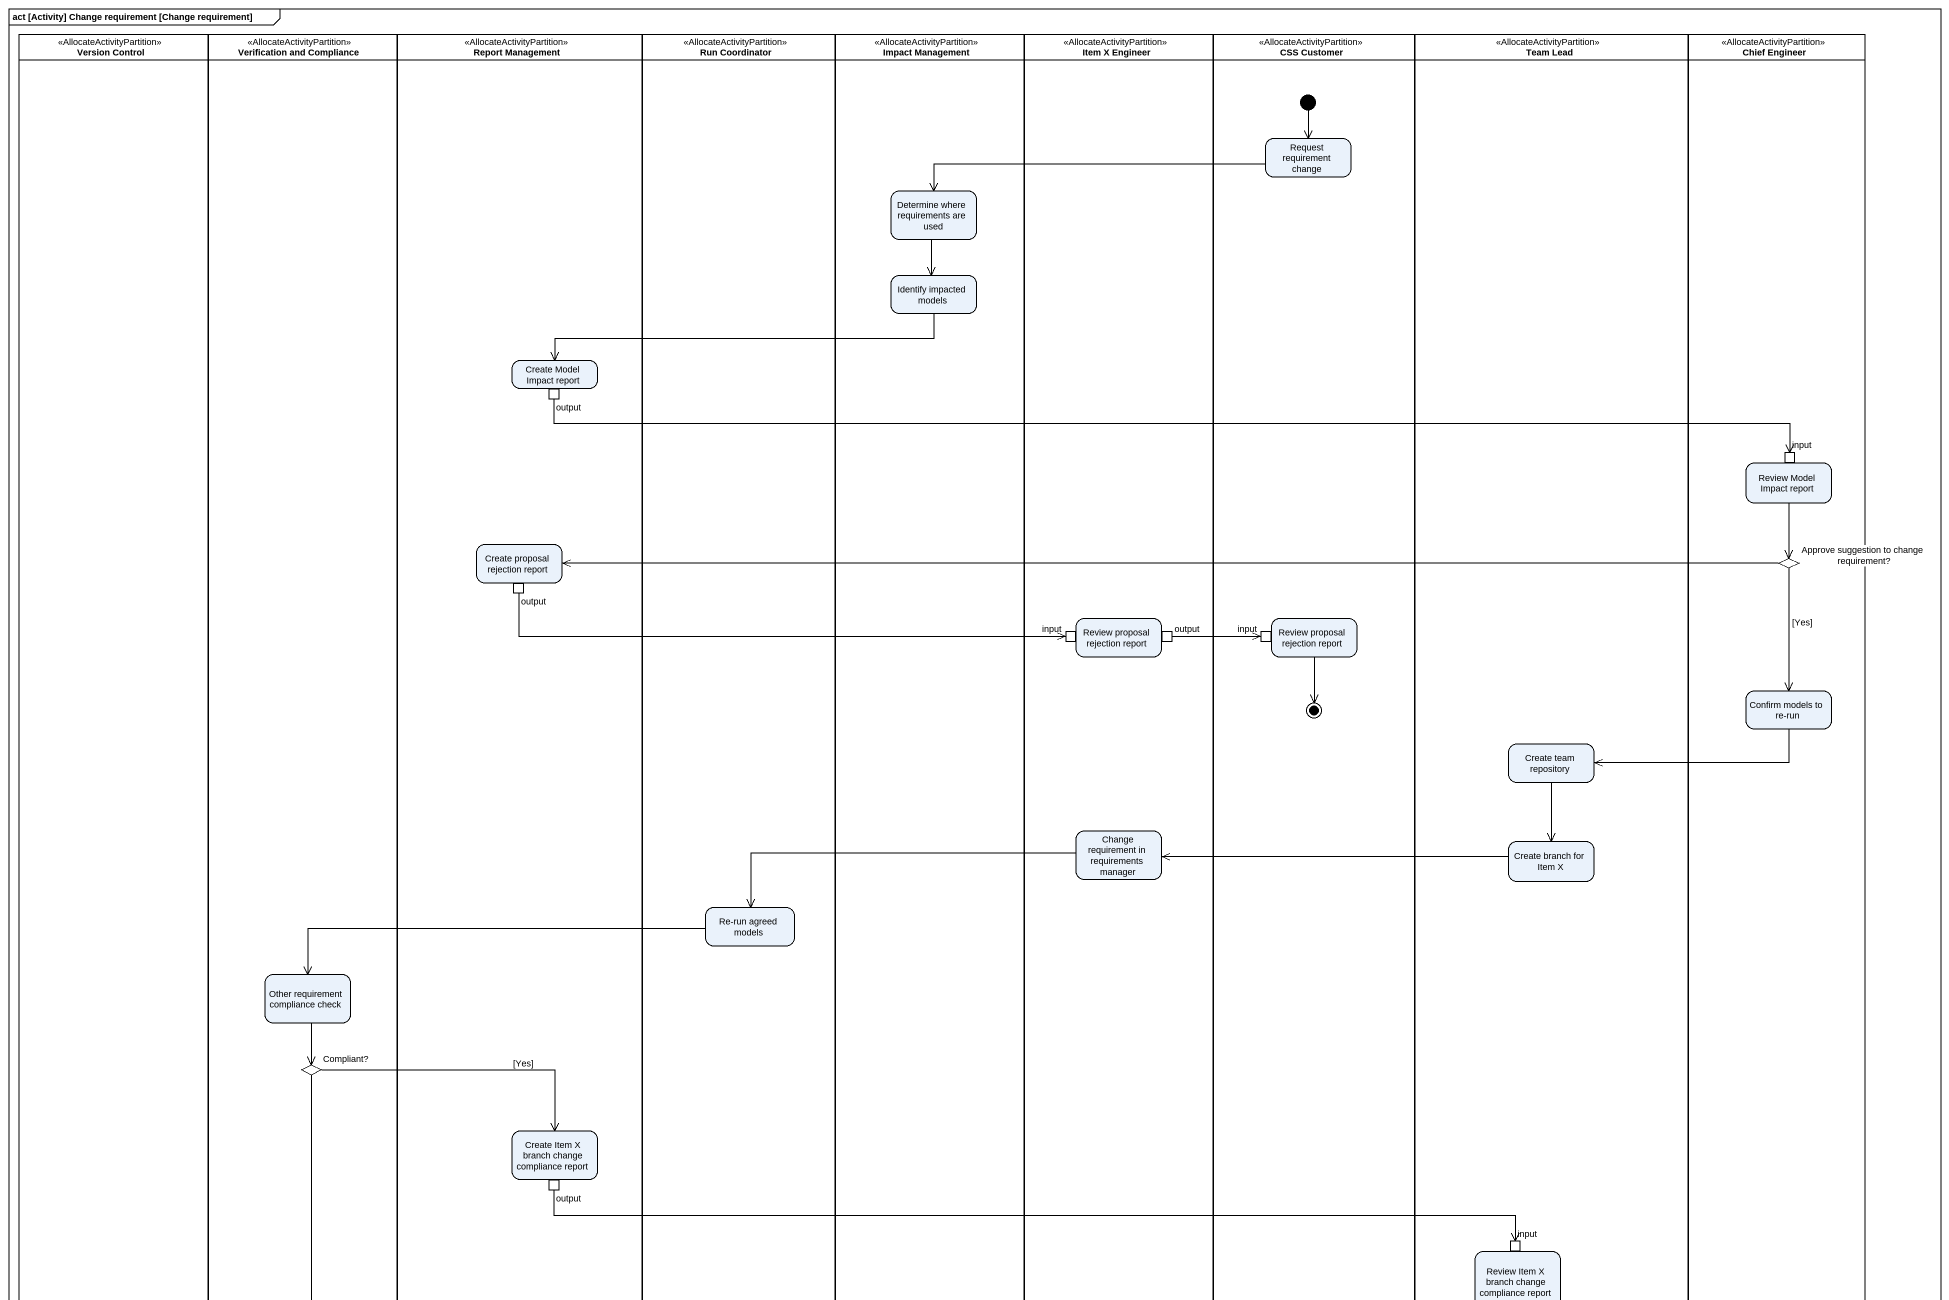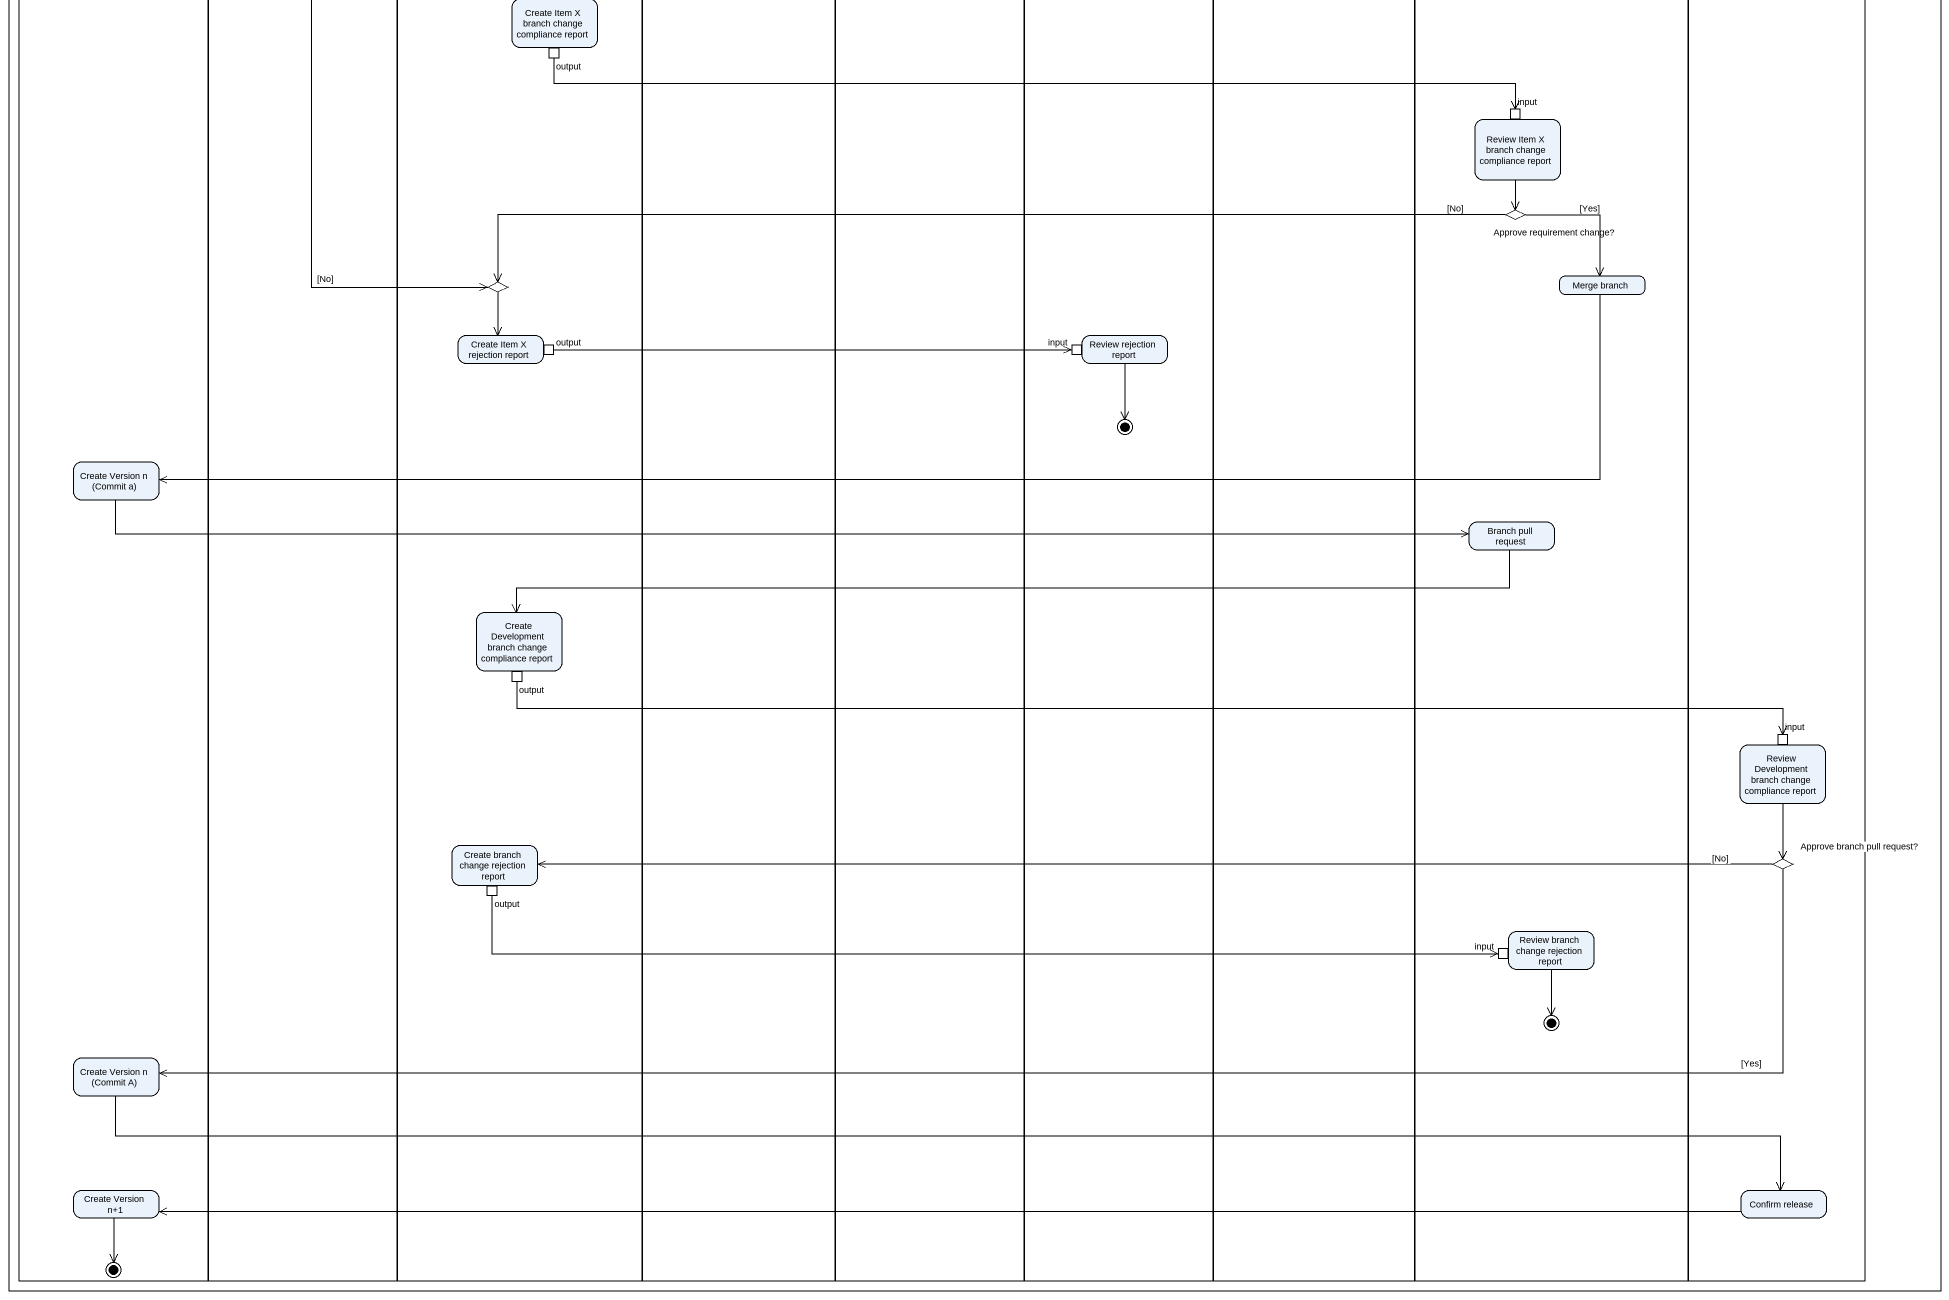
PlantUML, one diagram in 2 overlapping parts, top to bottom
@startuml
mainframe act [Activity] Change requirement [Change requirement]
hide empty description
state "Version Control" as Version_Control <<AllocateActivityPartition>> {
  state "Create Version n (Commit a)" as Create_Version_n_Commit_a
  state "Create Version n (Commit A)" as Create_Version_n_Commit_A
  state "Create Version n+1" as Create_Version_n_1
  Create_Version_n_1 --> [*]
}
state "Verification and Compliance" as Verification_and_Compliance <<AllocateActivityPartition>> {
  state "Other requirement compliance check" as Other_requirement
  state "Compliant?" as Compliant <<choice>>
}
state "Report Management" as Report_Management <<AllocateActivityPartition>> {
  state "Create Model Impact report" as Create_Model_Impact_report {
    state output <<outputPin>>
  }
  state "Create proposal rejection report" as Create_proposal_rejection {
    state "output" as output_2 <<outputPin>>
  }
  state "Create Item X branch change compliance report" as Create_Item_X_branch_change {
    state "output" as output_4 <<outputPin>>
  }
  state choice1 <<choice>>
  state "Create Item X rejection report" as Create_Item_X_rejection {
    state "output" as output_5 <<outputPin>>
  }
  state "Create Development branch change compliance report" as Create_Development_branch {
    state "output" as output_6 <<outputPin>>
  }
  state "Create branch change rejection report" as Create_branch_change {
    state "output" as output_7 <<outputPin>>
  }
}
state "Run Coordinator" as Run_Coordinator <<AllocateActivityPartition>> {
  state "Re-run agreed models" as Re_run_agreed_models
}
state "Impact Management" as Impact_Management <<AllocateActivityPartition>> {
  state "Determine where requirements are used" as Determine_where
  state "Identify impacted models" as Identify_impacted_models
}
state "Item X Engineer" as Item_X_Engineer <<AllocateActivityPartition>> {
  state "Review proposal rejection report" as Review_proposal_rejection {
    state "input" as input_2 <<inputPin>>
    state "output" as output_3 <<outputPin>>
  }
  state "Change requirement in requirements manager" as Change_requirement_in
  state "Review rejection report" as Review_rejection_report {
    state "input" as input_5 <<inputPin>>
  }
  Review_rejection_report --> [*]
}
state "CSS Customer" as CSS_Customer <<AllocateActivityPartition>> {
  state "Request requirement change" as Request_requirement_change
  state "Review proposal rejection report" as Review_proposal_rejection_2 {
    state "input" as input_3 <<inputPin>>
  }
  [*] --> Request_requirement_change
  Review_proposal_rejection_2 --> [*]
}
state "Team Lead" as Team_Lead <<AllocateActivityPartition>> {
  state "Create team repository" as Create_team_repository
  state "Create branch for Item X" as Create_branch_for_Item_X
  state "Review Item X branch change compliance report" as Review_Item_X_branch_change {
    state "input" as input_4 <<inputPin>>
  }
  state "Approve requirement change?" as Approve_requirement_change <<choice>>
  state "Merge branch" as Merge_branch
  state "Branch pull request" as Branch_pull_request
  state "Review branch change rejection report" as Review_branch_change {
    state "input" as input_7 <<inputPin>>
  }
  Review_branch_change --> [*]
}
state "Chief Engineer" as Chief_Engineer <<AllocateActivityPartition>> {
  state "Review Model Impact report" as Review_Model_Impact_report {
    state input <<inputPin>>
  }
  state "Approve suggestion to change requirement?" as Approve_suggestion_to <<choice>>
  state "Confirm models to re-run" as Confirm_models_to_re_run
  state "Review Development branch change compliance report" as Review_Development_branch {
    state "input" as input_6 <<inputPin>>
  }
  state "Approve branch pull request?" as Approve_branch_pull_request <<choice>>
  state "Confirm release" as Confirm_release
}
Request_requirement_change -left-> Determine_where
Determine_where --> Identify_impacted_models
Identify_impacted_models -left-> Create_Model_Impact_report
output -right-> input
Review_Model_Impact_report --> Approve_suggestion_to
output_2 -right-> input_2
Approve_suggestion_to -left-> Create_proposal_rejection
Approve_suggestion_to --> Confirm_models_to_re_run : [Yes]
output_3 -right-> input_3
Confirm_models_to_re_run -left-> Create_team_repository
Create_team_repository --> Create_branch_for_Item_X
Change_requirement_in -left-> Re_run_agreed_models
Create_branch_for_Item_X -left-> Change_requirement_in
Re_run_agreed_models -left-> Other_requirement
Other_requirement --> Compliant
Compliant -right-> Create_Item_X_branch_change : [Yes]
Compliant --> choice1 : [No]
output_4 -right-> input_4
Review_Item_X_branch_change --> Approve_requirement_change
Approve_requirement_change -left-> choice1 : [No]
Approve_requirement_change --> Merge_branch : [Yes]
choice1 --> Create_Item_X_rejection
Merge_branch -left-> Create_Version_n_Commit_a
output_5 -right-> input_5
Create_Version_n_Commit_a -right-> Branch_pull_request
Branch_pull_request -left-> Create_Development_branch
output_6 -right-> input_6
Review_Development_branch --> Approve_branch_pull_request
output_7 -right-> input_7
Approve_branch_pull_request -left-> Create_branch_change : [No]
Approve_branch_pull_request -left-> Create_Version_n_Commit_A : [Yes]
Create_Version_n_Commit_A -right-> Confirm_release
Confirm_release -left-> Create_Version_n_1
@enduml
